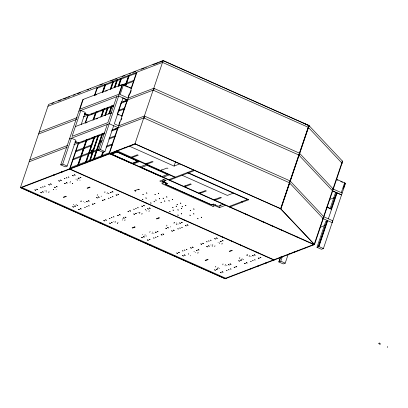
<?xml version="1.0" encoding="UTF-8"?>
<svg xmlns="http://www.w3.org/2000/svg" width="408" height="408" viewBox="0 0 408 408"><rect width="100%" height="100%" fill="white"/><g stroke="black" fill="none" stroke-linecap="round" stroke-linejoin="round"><path stroke-width="0.61" d="M215.215 199.017L214.858 200.211L221.437 197.691L220.544 197.299L213.971 199.813M20.4 187.644L48.572 104.412L163.154 60.537L308.83 125.404L342.674 161.339L314.502 244.576L225.124 278.802L20.4 187.644L134.977 143.774L280.658 208.636L314.502 244.576L109.778 153.423M60.715 164.837L62.684 164.082L71.446 138.2L75.898 140.184L67.136 166.066L65.168 166.821L60.715 164.837L82.809 99.572L122.573 84.344L131.478 88.306L129.367 87.694M83.201 99.419L79.892 109.196L118.871 94.268L122.181 84.497M81.212 124.476L85.287 112.435L80.835 110.456L72.078 136.338L107.906 122.619L116.668 96.737M85.144 122.925L87.771 115.173L84.431 113.684M94.335 95.778L97.16 87.429M88.164 115.02L85.435 123.073L87.164 122.415M97.553 87.276L94.829 95.329L96.553 94.671M92.917 120.212L95.645 112.159L96.094 112.358M102.311 92.463L105.034 84.41M86.649 139.75L77.887 165.633L78.336 165.837M93.391 119.83L96.038 112.006M102.78 92.086L105.427 84.262M93.707 119.911L96.431 111.853L96.885 112.057L98.654 111.379M103.097 92.162L105.825 84.109M100.791 117.193L103.52 109.14L103.974 109.344L101.021 110.476M110.186 89.449L112.909 81.396M101.266 116.816L103.913 108.992L104.759 109.043M110.655 89.072L113.307 81.248M86.154 162.471L94.916 136.583M101.623 116.775L104.305 108.839M111.012 89.031L113.699 81.095M92.101 153.306C92.545 152.24 92.269 153.928 91.565 153.066L90.897 153.026L91.841 150.236L93.203 150.45L92.922 150.884L91.871 150.547L91.178 152.597L92.432 152.735L93.381 149.94L92.55 149.966L92.422 150.338L93.315 150.731L93.6 150.297L93.065 150.062M91.254 153.189L92.315 150.052M91.535 152.755L92.228 150.705M91.565 153.066L91.693 152.694L92.652 153.092L92.779 152.72L92.244 152.48L92.116 152.857L92.432 152.735M92.386 150.644L92.514 150.272L93.473 150.674M91.729 152.383L92.738 150.215L91.871 150.547M92.075 152.577L93.024 149.782M89.306 161.262L92.106 152.985M92.3 152.419L98.063 135.38L98.517 135.578M104.769 115.571L107.457 107.636L107.911 107.834M114.163 87.822L116.846 79.886M92.244 152.48L92.937 150.435M89.699 161.114L98.461 135.226M105.203 115.306L107.85 107.483M114.592 87.562L117.244 79.739M91.606 152.755L92.494 153.153L92.779 152.72M93.315 150.731L93.6 150.297M90.092 160.961L98.853 135.079L99.307 135.278M105.56 115.27L108.242 107.335L108.696 107.534M114.949 87.521L117.637 79.586M93.243 159.757L102.005 133.87L102.847 133.921L102.398 133.722L93.636 159.605L94.09 159.803M108.707 114.062L111.394 106.126L112.241 106.177L111.787 105.978L109.14 113.801M118.101 86.317L120.783 78.382M118.529 86.057L121.181 78.229M109.456 113.878L112.18 105.825M118.845 86.134L121.574 78.081M113.694 125.71L104.933 151.592L102.964 152.347L98.517 150.363L107.278 124.481M98.517 150.363L100.485 149.609L122.573 84.344M102.77 151.852L101.118 156.738L101.567 156.942M125.016 86.129L128.658 75.368M101.51 156.59L103.142 151.771M125.389 86.052L129.055 75.215M103.367 152.118L101.903 156.437L102.357 156.641M125.802 85.828L129.448 75.062M118.912 114.964L117.239 114.22L121.482 101.694M123.088 97.966L114.327 123.848L118.774 125.827L144.371 116.03L290.047 180.892L323.896 216.832L332.795 220.794L332.163 222.656L322.81 218.494M117.754 127.842L108.992 153.724L109.446 153.928M118.891 124.481L119.845 121.655M128.28 96.737L129.239 93.911M131.085 88.459L136.537 72.349M109.385 153.571L136.93 72.201M121.263 120.023L121.87 118.223M130.244 93.478L131.269 90.459M134.977 143.774L163.154 60.537M144.192 118.091L144.82 116.229M153.581 90.347L154.214 88.485M147.166 163.032L146.758 164.235L153.087 161.813L152.194 161.42L145.875 163.838M161.481 170.896L161.889 169.692M165.628 182.524L165.051 184.227L167.02 183.478L162.573 181.494L163.343 179.219M225.532 205.29L219.433 207.626L214.98 205.642L213.012 206.397L161.843 183.615L163.812 182.861L164.195 181.723M129.525 146.237L174.078 166.076L175.455 162.001M185.12 185.584L184.712 186.787L191.286 184.268L190.398 183.87L183.819 186.39M200.195 192.296L199.787 193.499L206.361 190.98L205.469 190.582L198.895 193.101M213.012 206.397L213.782 204.127M214.98 205.642L215.368 204.51M219.433 207.626L220.391 204.785M280.658 208.636L308.83 125.404M280.78 208.769L308.953 125.531M288.267 254.133L285.212 263.165L283.244 263.92L278.791 261.936L280.418 257.122M279.184 261.783L280.816 256.969M278.791 261.936L280.76 261.181L282.387 256.367M135.43 143.973L21.048 187.772L224.869 278.521L314.242 244.3L342.414 161.063L342.674 161.339L342.026 161.216L342.281 161.492M316.985 247.314L325.742 221.427L327.711 220.677L318.954 246.559L316.985 247.314L321.433 249.293L323.401 248.538L345.494 183.274L336.595 179.311L336.202 179.459L337.916 180.224M330.041 208.733L335.136 193.683L337.105 192.928L328.343 218.81M318.163 246.86L326.925 220.978M331.021 208.881L336.314 193.234M318.556 246.707L327.318 220.825M331.209 209.335L336.712 193.081M341.297 192.653L344.602 182.876L344.209 183.029M345.102 183.421L343.347 188.598L345.102 183.421L345.494 183.274M379.772 344.444L380.088 343.51M387.284 347.463L387.6 346.53M378.384 343.5L379.588 342.965L380.164 344.291M44.844 190.868L45.237 190.919M75.908 179.132L76.301 179.183M70.273 181.672L70.671 181.723M77.53 179.056L77.928 179.102M46.497 191.969L46.104 191.918M69.911 182.799L70.309 182.85M53.754 189.348L53.463 189.261M77.168 180.183L77.561 180.234M48.817 191.837L49.215 191.888M80.08 180.229L79.886 180.101M97.624 194.672L97.43 194.545M73.358 204.337L73.751 204.382M81.166 201.583L80.896 201.542M104.581 192.418L104.973 192.464M76.072 204.255L76.469 204.306M107.493 192.464L107.299 192.336M75.735 205.433L76.102 205.433M106.932 193.463L107.329 193.514M77.729 205.351L77.433 205.265M101.143 196.187L101.536 196.238M108.951 193.438L108.661 193.346M137.945 212.435L138.317 212.435M145.574 209.819L145.284 209.732M115.719 221.498L115.347 221.493M139.944 212.359L139.674 212.318M118.07 222.544L117.672 222.493M142.295 213.404L141.897 213.359M117.591 223.329L117.519 223.217M124.848 220.713L124.649 220.585M174.221 222.345L174.512 222.431L174.119 222.38M149.823 232.315L149.629 232.193M145.325 234.962L144.927 234.911M144.667 236.002L144.957 236.089M152.006 233.289L152.373 233.289M176.603 224.15L176.333 224.114M194.341 251.456L193.948 251.404M188.414 253.909L188.71 253.995M212.828 244.876L212.43 244.831M219.846 242.26L219.688 242.209M195.401 252.583L195.208 252.455M212.17 245.917L212.461 246.009M219.326 243.341L219.718 243.387M197.921 252.379L198.319 252.424M222.436 243.311L222.039 243.26M221.957 244.096L221.758 243.969M215.572 266.781L215.863 266.873L215.47 266.822M222.814 264.817L222.62 264.69M239.715 258.427L239.317 258.376M247.131 255.622L246.738 255.571M218.316 267.464L217.918 267.413M225.333 264.608L225.731 264.659M249.849 255.546L249.451 255.495M217.949 268.591L217.658 268.5M225.369 265.792L224.971 265.741M242.066 259.473L241.776 259.386M249.482 256.673L249.089 256.622M226.593 265.659L226.991 265.71M243.693 259.396L243.296 259.345M250.711 256.545L251.109 256.591M51.872 103.525L53.621 102.852M58.293 101.062L61.21 99.945M63.546 99.052L66.468 97.935M67.835 97.41L69.6 96.737M73.318 95.309L75.072 94.641M77.413 93.743L80.345 92.621M87.021 90.061L88.796 89.383M90.367 88.781L90.765 88.633M99.787 85.175L102.663 84.073M110.451 81.09L113.404 79.963M114.781 79.433L116.504 78.775M122.262 76.571L122.655 76.418M123.247 76.194L125.016 75.516M129.744 73.705L130.529 73.404M132.829 72.522L135.711 71.42M141.357 69.258L144.31 68.126M158.289 62.776L154.153 64.357L153.704 64.158M159.472 62.322L161.242 61.644M161.782 61.435L163.603 60.741M47.945 106.274L162.522 62.398L308.198 127.265L342.047 163.2L341.654 163.353M97.242 88.21L104.718 85.343L105.172 85.542M105.509 85.043L112.598 82.329M113.383 82.028L116.535 80.82L116.984 81.019M117.32 80.519L120.472 79.31M121.258 79.009L128.347 76.296L128.795 76.5M129.132 75.995L136.221 73.282L136.67 73.481M105.458 91.259L107.233 90.581M119.437 85.909L121.212 85.226M122.981 84.548L125.934 83.421L126.388 83.62M126.72 83.12L133.809 80.407M123.848 85.027L125.618 84.349L126.072 84.553M126.409 84.048L133.493 81.335M78.866 111.211L118.636 95.982L127.99 100.149M39.183 132.156L77.178 117.606M84.461 114.816L86.236 114.138M38.551 134.018L76.622 119.442M83.242 116.907L113.954 105.147M121.237 102.357L153.133 90.148L298.809 155.009L332.653 190.949L341.557 194.912L332.204 190.745M91.494 114.123L93.218 113.46M123.461 101.878L126.414 100.751M87.847 115.954L95.329 113.087L95.783 113.291M96.115 112.787L103.204 110.073M103.994 109.772L107.141 108.564L107.595 108.768M107.931 108.263L111.078 107.059M111.868 106.758L113.638 106.075M120.921 103.29L126.827 101.026L127.281 101.23M75.383 126.562L111.216 112.843M96.069 119.003L97.838 118.325M110.048 113.653L111.817 112.975M118.514 110.41L124.42 108.151L124.868 108.349M118.198 111.343L124.103 109.079M117.239 114.22L117.637 114.072L122.084 116.051L121.691 116.204L127.143 100.098L122.691 98.114M69.477 138.955L109.247 123.726L118.601 127.893M29.789 159.9L67.789 145.35M75.072 142.565L76.842 141.887M29.162 161.762L67.233 147.186M73.848 144.651L104.56 132.891M111.848 130.101L143.738 117.892L289.42 182.753L323.264 218.693L322.871 218.846M82.1 141.867L83.829 141.204M89.265 139.123L87.491 139.801L87.042 139.602L78.28 165.485L78.734 165.684M91.627 138.22L94.579 137.088L94.126 136.889L85.369 162.772L85.818 162.971M95.37 136.787L94.523 136.736L85.762 162.619L86.21 162.823M114.072 129.627L117.025 128.494M78.458 143.698L85.94 140.831L86.389 141.035M86.726 140.531L93.814 137.817L94.263 138.021M94.6 137.516L97.752 136.313L98.201 136.512M98.537 136.007L101.689 134.803M102.474 134.502L104.249 133.824M111.532 131.034L117.438 128.77L117.892 128.974M76.046 150.822L83.528 147.956L83.982 148.155M84.313 147.655L91.402 144.942M100.062 141.622L102.428 140.719M109.12 138.154L115.025 135.895L115.479 136.099M75.73 151.751L83.212 148.889M83.997 148.583L91.086 145.87M99.751 142.555L101.521 141.877M108.803 139.087L114.709 136.828M73.318 158.875L80.799 156.009M81.59 155.708L88.674 152.995L89.128 153.194M89.464 152.694L92.611 151.485M93.401 151.184L96.553 149.981L97.002 150.18M97.339 149.68L99.108 149.002M106.983 145.982L112.302 143.947M91.178 152.597L91.494 152.475M73.007 159.803L80.488 156.942M81.274 156.641L88.363 153.923M89.148 153.622L91.249 152.821M93.085 152.118L96.237 150.909L96.686 151.113M97.022 150.608L98.797 149.93M106.08 147.14L111.986 144.881L112.44 145.08M90.897 153.026L92.259 153.245M70.324 167.719L77.806 164.852L78.259 165.056M78.596 164.552L85.68 161.838M86.471 161.537L89.617 160.334L90.071 160.533M90.408 160.028L93.554 158.824M94.345 158.523L101.434 155.81L101.883 156.009M102.219 155.509L109.308 152.791L109.757 152.995M70.564 169.549L70.961 169.397M111.119 154.02L116.907 151.807L138.271 161.318L132.483 163.531M111.175 154.367L111.761 154.142L132.682 163.455M112.057 154.03L117.157 152.077L137.629 161.191L131.646 163.486M121.997 158.702L121.487 158.896M131.157 157.177L137.343 154.805L138.236 155.203L132.039 157.575M46.665 190.913L46.466 190.786M133.375 163.929L139.556 161.563M140.046 166.898L146.227 164.531M140.989 167.642L146.972 165.352L167.443 174.466L161.461 176.761M107.003 185.773L107.396 185.62M107.891 186.17L108.283 186.017M108.783 186.563L109.176 186.415M151.302 172.171L151.618 172.054M160.599 170.498L167.045 168.03L167.938 168.428M174.078 166.076L179.785 163.889M163.19 177.205L169.371 174.838M134.375 190.816L138.547 189.22M162.573 181.494L165.719 180.29M168.749 179.678L193.744 170.105L280.923 208.921L309.101 125.689L303.394 123.145M169.636 180.076L194.636 170.503M145.217 202.786L145.61 202.638M146.11 203.184L146.503 203.036M146.997 203.582L147.39 203.429M99.955 223.069L100.939 222.691M120.538 232.234L121.523 231.856M124.986 234.212L125.97 233.835M233.299 193.147L227.368 195.422L182.147 175.287M213.491 204.005L211.523 204.755L165.694 184.35L167.662 183.6L163.215 181.616L166.168 180.484L163.94 179.494L159.809 181.076L163.812 182.861M223.309 204.301L218.188 206.259L213.741 204.275L211.772 205.03L165.051 184.227M183.432 219.805L183.829 219.652M184.324 220.203L184.717 220.05M185.212 220.595L185.609 220.447M153.954 233.228L153.602 233.162M229.041 206.524L247.483 199.466M229.541 207.075L248.768 199.711L187.583 172.467M230.428 207.468L230.826 207.32M145.569 243.377L146.554 243M150.022 245.361L151.006 244.984M245.228 214.057L245.621 213.904M246.116 214.455L246.509 214.302M247.008 214.848L247.401 214.7M332.831 188.884L342.185 193.05M332.26 191.097L332.653 190.949M170.605 254.526L171.589 254.148M221.651 236.819L222.044 236.671M261.803 221.437L262.196 221.289M222.539 237.216L222.931 237.063M262.701 221.84L263.094 221.687M223.431 237.614L223.824 237.461M263.594 222.233L263.986 222.085M175.052 256.51L176.037 256.132M329.491 199.532L334.244 197.712M188.511 254.072L188.312 253.944M230.551 240.781L230.943 240.633M270.713 225.405L271.106 225.252M231.443 241.179L231.836 241.026M271.6 225.803L271.998 225.649M232.331 241.577L232.723 241.424M272.493 226.195L272.886 226.047M239.45 244.744L239.843 244.596M279.613 229.367L280.005 229.22M240.343 245.142L240.735 244.994M280.505 229.765L280.898 229.612M281.392 230.158L281.785 230.01M241.23 245.54L241.628 245.386M195.636 265.674L196.62 265.297M320.101 227.276L324.85 225.456M256.03 252.129L256.423 251.976M296.188 236.747L296.585 236.599M256.918 252.521L257.31 252.374M297.08 237.145L297.473 236.992M257.81 252.919L258.203 252.766M297.968 237.543L298.365 237.39M217.903 268.607L217.556 268.541M272.605 259.508L272.998 259.355M312.768 244.132L313.16 243.979M72.644 183.518L72.349 183.432M72.496 183.559L72.741 183.483L72.451 183.391M53.657 189.389L53.361 189.297M56.222 189.348L56.075 189.22M48.838 192.637L48.542 192.545M104.994 191.877L104.846 191.745M97.461 195.304L97.165 195.218M81.335 200.95L81.039 200.864M81.07 201.618L80.774 201.532M83.635 201.583L83.487 201.455M85.048 202.592L84.747 202.501M77.632 205.392L77.331 205.306M145.477 209.855L145.182 209.768M146.737 210.905L146.441 210.819M149.175 211.538L148.874 211.451M139.842 212.395L139.546 212.308M139.48 213.527L139.184 213.435M141.918 214.154L141.622 214.067M122.828 218.917L122.604 218.877M122.512 220.045L122.216 219.958M125.179 219.968L124.93 219.876M113.995 221.61L113.699 221.524M115.255 222.661L114.959 222.574M117.693 223.293L117.397 223.207M174.15 223.14L173.854 223.054M176.501 224.191L176.205 224.104M178.128 224.109L177.827 224.023M166.999 225.272L166.704 225.185M166.581 225.981L166.433 225.854M170.411 226.822L170.712 226.909M150.19 231.606L149.894 231.52M152.592 232.203L152.342 232.111M142.774 234.411L142.499 234.371M146.482 236.048L146.186 235.962M212.364 246.044L212.068 245.958M215.082 245.963L214.781 245.876M214.649 246.718L214.506 246.59M197.941 253.174L197.645 253.088M190.684 255.791L190.388 255.704M247.299 254.99L247.003 254.903M247.151 255.031L247.396 254.954L247.105 254.862M239.884 257.79L239.588 257.703M241.97 259.514L241.674 259.422M223.181 264.109L222.885 264.022M219.479 268.551L219.178 268.464M108.803 193.479L108.579 193.438M163.404 60.818L302.226 122.629M152.913 64.459L153.367 64.658M145.829 67.172L146.278 67.371M341.593 163.001L342.047 163.2M340.777 181.499L342.496 182.264M125.363 85.909L123.073 84.889L123.466 84.742L120.156 94.518L128.168 98.083L153.76 88.281L299.441 153.148L333.285 189.088M126.506 86.419L128.224 87.184M327.201 207.055L331.653 209.039M326.808 207.208L331.26 209.187M84.823 113.536L88.618 115.224M135.232 144.049L193.744 170.105M132.615 144.677L133.069 144.881M103.244 133.773L102.791 133.569L94.029 159.451L94.483 159.656M188.078 173.012L248.375 199.859M125.526 147.39L125.98 147.594M124.741 147.696L125.195 147.895M241.551 201.736L242.444 202.133M117.652 150.409L118.106 150.608M117.32 150.909L116.867 150.71L175.323 177.159M116.413 151.256L174.93 177.312M86.705 140.102L86.251 139.903L77.495 165.786L77.943 165.985M141.576 167.418L162.047 176.531M318.954 246.559L323.401 248.538M109.915 153.745L131.723 163.455M141.066 167.617L161.537 176.73M100.485 149.609L104.933 151.592M109.839 153.775L314.109 244.729M79.223 142.968L78.775 142.769L70.013 168.652L70.462 168.851M75.041 141.433L78.377 142.917L69.615 168.8L274.339 259.952M91.841 150.236L93.08 150.822M92.045 152.266L92.402 152.424M298.299 250.405L298.753 250.609M294.362 251.915L294.816 252.113M290.425 253.419L290.879 253.623M62.684 164.082L67.136 166.066M280.76 261.181L285.212 263.165M69.222 168.953L273.947 260.105M62.138 171.666L62.587 171.865M61.741 171.814L62.195 172.018M61.348 171.967L61.802 172.166M54.264 174.68L54.713 174.884M258.534 265.634L258.983 265.832M53.866 174.833L54.32 175.032M258.137 265.781L258.59 265.985M53.474 174.981L53.927 175.185M257.744 265.934L258.198 266.133M250.66 268.648L251.109 268.852M250.262 268.801L250.716 269M21.384 187.272L226.109 278.424M301.543 122.323L308.632 125.48L309.264 126.383M313.262 244.678L313.716 244.876M306.173 247.391L306.627 247.59M305.781 247.539L306.235 247.743M305.388 247.692L305.842 247.896M297.906 250.558L298.36 250.757M297.514 250.706L297.962 250.91M293.969 252.062L294.423 252.266M293.576 252.215L294.025 252.414M290.032 253.572L290.486 253.771M289.639 253.725L290.088 253.924M282.55 256.438L283.004 256.637M282.158 256.586L282.606 256.79M281.765 256.739L282.214 256.938M274.283 259.6L274.732 259.804M266.409 262.619L266.858 262.818M266.011 262.767L266.465 262.971M265.618 262.92L266.072 263.119M280.454 208.712L314.502 244.576L314.242 244.3M242.061 258.346L242.138 258.254M218.086 242.342L218.163 242.25M210.829 244.958L210.911 244.871M176.593 223.023L176.669 222.936M149.18 210.788L149.257 210.701M34.874 189.853L35.761 190.245L34.874 189.853M36.643 189.174L37.536 189.567L36.643 189.174M40.678 187.629L41.126 187.828L40.678 187.629M42.646 186.874L43.095 187.073L42.646 186.874M44.615 186.119L45.064 186.318L44.615 186.119M48.654 184.574L49.541 184.972L48.654 184.574M50.424 183.896L51.316 184.294L50.424 183.896M58.681 180.734L59.568 181.132L58.681 180.734M60.45 180.055L61.343 180.453L60.45 180.055M64.49 178.51L64.933 178.709L64.49 178.51M66.458 177.755L66.902 177.954L66.458 177.755M68.427 177.006L68.87 177.2L68.427 177.006M72.461 175.46L73.353 175.853L72.461 175.46M74.231 174.777L75.123 175.175L74.231 174.777M40.657 192.428L41.55 192.826L40.657 192.428M42.427 191.75L43.319 192.148L42.427 191.75M54.437 187.15L55.33 187.547L54.437 187.15M56.212 186.471L57.1 186.869L56.212 186.471M64.464 183.309L65.357 183.707L64.464 183.309M66.239 182.631L67.126 183.029L66.239 182.631M78.244 178.036L79.137 178.429L78.244 178.036M80.019 177.358L80.906 177.75L80.019 177.358M65.861 196.228L63.301 197.212L63.745 197.406L66.305 196.427L65.861 196.228M89.668 187.114L87.108 188.093L87.552 188.292L90.112 187.313L89.668 187.114M72.701 206.693L73.593 207.091L72.701 206.693M74.475 206.014L75.363 206.412L74.475 206.014M86.481 201.419L87.373 201.812L86.481 201.419M88.256 200.741L89.143 201.134L88.256 200.741M96.507 197.579L97.4 197.977L96.507 197.579M98.282 196.901L99.169 197.299L98.282 196.901M110.293 192.301L111.18 192.698L110.293 192.301M112.062 191.622L112.95 192.02L112.062 191.622M78.489 209.268L79.376 209.666L78.489 209.268M80.259 208.59L81.146 208.988L80.259 208.59M92.269 203.995L93.157 204.393L92.269 203.995M94.039 203.317L94.931 203.714L94.039 203.317M102.296 200.155L103.183 200.552L102.296 200.155M104.066 199.476L104.958 199.874L104.066 199.476M116.076 194.876L116.963 195.274L116.076 194.876M117.846 194.198L118.738 194.596L117.846 194.198M84.742 207.244L85.185 207.442L84.742 207.244M86.71 206.489L87.154 206.688L86.71 206.489M88.679 205.739L89.123 205.938L88.679 205.739M108.548 198.13L108.992 198.329L108.548 198.13M110.517 197.375L110.961 197.574L110.517 197.375M112.486 196.62L112.929 196.819L112.486 196.62M135.13 190.893L135.578 191.092L135.13 190.893M138.74 189.511L139.184 189.71L138.74 189.511M142.841 194.325L143.285 194.524L142.841 194.325M146.446 192.943L146.895 193.142L146.446 192.943M142.443 199.272L142.887 199.471L142.443 199.272M145.85 197.967L146.299 198.166L145.85 197.967M154.907 194.529L155.356 194.728L154.907 194.529M158.319 193.224L158.763 193.423L158.319 193.224M155.703 199.986L156.147 200.18L155.703 199.986M159.212 198.64L159.656 198.839L159.212 198.64M103.729 220.509L104.616 220.906L103.729 220.509M105.499 219.83L106.386 220.228L105.499 219.83M109.533 218.285L109.982 218.484L109.533 218.285M111.501 217.53L111.95 217.729L111.501 217.53M113.47 216.776L113.919 216.974L113.47 216.776M117.509 215.23L118.397 215.628L117.509 215.23M119.279 214.552L120.171 214.95L119.279 214.552M127.954 211.369L128.841 211.767L127.954 211.369M129.724 210.691L130.616 211.089L129.724 210.691M133.758 209.146L134.206 209.345L133.758 209.146M135.726 208.391L136.175 208.59L135.726 208.391M137.695 207.641L138.144 207.84L137.695 207.641M141.734 206.096L142.621 206.489L141.734 206.096M143.504 205.418L144.396 205.811L143.504 205.418M150.603 202.909L151.047 203.108L150.603 202.909M154.01 201.603L154.459 201.802L154.01 201.603M163.072 198.166L163.516 198.364L163.072 198.166M166.479 196.86L166.923 197.059L166.479 196.86M160.925 202.307L161.369 202.506L160.925 202.307M164.434 200.966L164.878 201.164L164.434 200.966M109.512 223.084L110.405 223.482L109.512 223.084M111.282 222.406L112.174 222.804L111.282 222.406M123.293 217.811L124.185 218.204L123.293 217.811M125.067 217.127L125.955 217.525L125.067 217.127M133.737 213.945L134.63 214.343L133.737 213.945M135.507 213.267L136.399 213.665L135.507 213.267M147.518 208.672L148.41 209.064L147.518 208.672M149.292 207.993L150.18 208.386L149.292 207.993M168.83 200.746L169.279 200.945L168.83 200.746M172.242 199.441L172.686 199.639L172.242 199.441M176.996 204.382L177.439 204.581L176.996 204.382M180.402 203.077L180.846 203.276L180.402 203.077M172.599 207.509L173.048 207.708L172.599 207.509M176.108 206.162L176.557 206.361L176.108 206.162M169.636 211.38L170.08 211.579L169.636 211.38M173.048 210.074L173.492 210.273L173.048 210.074M182.039 206.626L182.488 206.825L182.039 206.626M185.451 205.321L185.895 205.52L185.451 205.321M177.822 209.834L178.265 210.033L177.822 209.834M181.331 208.488L181.779 208.687L181.331 208.488M134.716 226.889L132.156 227.868L132.6 228.067L135.16 227.088L134.716 226.889M158.941 217.75L156.381 218.729L156.825 218.928L159.385 217.949L158.941 217.75M177.796 215.011L178.24 215.21L177.796 215.011M181.208 213.705L181.652 213.904L181.208 213.705M190.199 210.263L190.648 210.462L190.199 210.263M193.611 208.957L194.055 209.156L193.611 208.957M189.883 215.154L190.327 215.353L189.883 215.154M193.494 213.772L193.938 213.971L193.494 213.772M141.556 237.354L142.448 237.747L141.556 237.354M143.325 236.676L144.218 237.068L143.325 236.676M155.336 232.076L156.228 232.473L155.336 232.076M157.111 231.397L157.998 231.795L157.111 231.397M165.781 228.215L166.673 228.613L165.781 228.215M167.55 227.536L168.443 227.934L167.55 227.536M179.561 222.936L180.453 223.334L179.561 222.936M181.336 222.258L182.223 222.656L181.336 222.258M197.589 218.586L198.033 218.785L197.589 218.586M201.2 217.204L201.644 217.403L201.2 217.204M147.339 239.929L148.231 240.327L147.339 239.929M149.114 239.251L150.001 239.649L149.114 239.251M161.124 234.651L162.012 235.049L161.124 234.651M162.894 233.973L163.786 234.371L162.894 233.973M171.569 230.79L172.457 231.188L171.569 230.79M173.339 230.112L174.226 230.51L173.339 230.112M185.349 225.512L186.237 225.91L185.349 225.512M187.119 224.834L188.011 225.231L187.119 224.834M153.597 237.905L154.04 238.104L153.597 237.905M155.565 237.15L156.009 237.349L155.565 237.15M157.534 236.395L157.978 236.594L157.534 236.395M177.822 228.766L178.265 228.964L177.822 228.766M179.79 228.011L180.234 228.21L179.79 228.011M181.759 227.256L182.203 227.455L181.759 227.256M176.72 253.011L177.608 253.404L176.72 253.011M178.49 252.333L179.382 252.725L178.49 252.333M182.524 250.787L182.973 250.981L182.524 250.787M184.493 250.033L184.941 250.231L184.493 250.033M186.461 249.278L186.91 249.477L186.461 249.278M190.5 247.733L191.388 248.13L190.5 247.733M192.27 247.054L193.162 247.452L192.27 247.054M200.838 243.892L201.725 244.29L200.838 243.892M202.608 243.214L203.495 243.612L202.608 243.214M206.642 241.669L207.091 241.868L206.642 241.669M208.61 240.914L209.059 241.113L208.61 240.914M210.579 240.159L211.028 240.358L210.579 240.159M214.618 238.614L215.506 239.011L214.618 238.614M216.388 237.935L217.28 238.333L216.388 237.935M182.504 255.587L183.396 255.979L182.504 255.587M184.273 254.908L185.166 255.301L184.273 254.908M196.284 250.308L197.176 250.706L196.284 250.308M198.059 249.63L198.946 250.028L198.059 249.63M206.621 246.468L207.514 246.865L206.621 246.468M208.391 245.789L209.284 246.187L208.391 245.789M220.402 241.189L221.294 241.587L220.402 241.189M222.176 240.511L223.064 240.909L222.176 240.511M207.708 259.386L205.148 260.365L205.591 260.564L208.151 259.585L207.708 259.386M231.826 250.272L229.265 251.251L229.709 251.45L232.269 250.471L231.826 250.272M214.547 269.851L215.439 270.249L214.547 269.851M216.322 269.173L217.209 269.571L216.322 269.173M228.327 264.578L229.22 264.97L228.327 264.578M230.102 263.9L230.989 264.292L230.102 263.9M238.665 260.738L239.557 261.13L238.665 260.738M240.434 260.059L241.327 260.452L240.434 260.059M252.445 255.459L253.337 255.857L252.445 255.459M254.22 254.781L255.107 255.179L254.22 254.781M220.335 272.427L221.223 272.825L220.335 272.427M222.105 271.748L222.992 272.146L222.105 271.748M234.115 267.153L235.003 267.546L234.115 267.153M235.885 266.475L236.778 266.868L235.885 266.475M244.448 263.313L245.341 263.706L244.448 263.313M246.223 262.635L247.11 263.027L246.223 262.635M258.233 258.034L259.121 258.432L258.233 258.034M260.003 257.356L260.896 257.754L260.003 257.356M226.588 270.402L227.032 270.601L226.588 270.402M228.556 269.647L229 269.846L228.556 269.647M230.525 268.897L230.969 269.091L230.525 268.897M250.701 261.288L251.149 261.482L250.701 261.288M252.674 260.534L253.118 260.732L252.674 260.534M254.643 259.779L255.087 259.978L254.643 259.779"/></g></svg>
